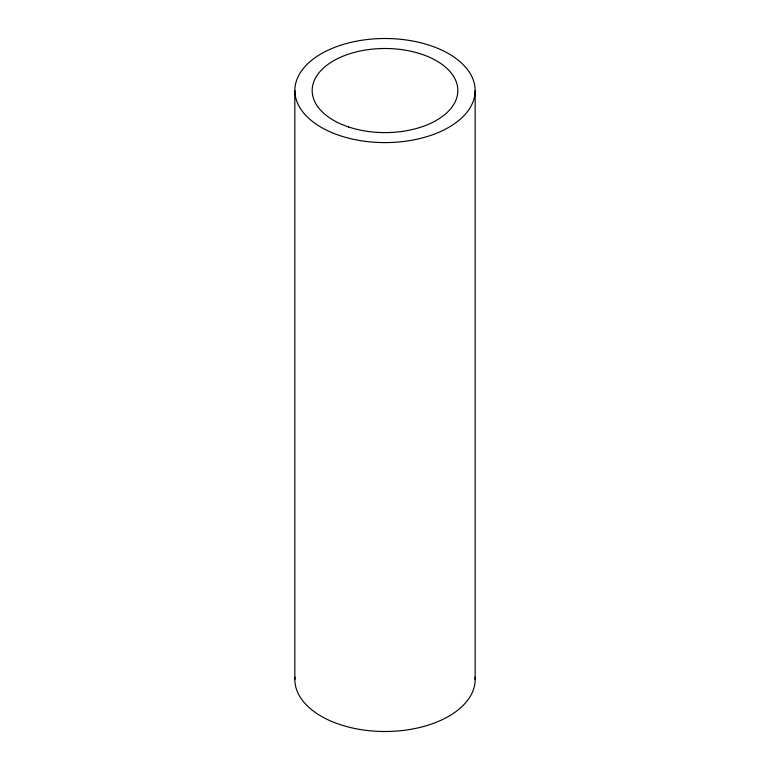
<?xml version="1.0" encoding="UTF-8"?>
<svg xmlns="http://www.w3.org/2000/svg" width="770" height="770" viewBox="0 0 770 770"><rect width="100%" height="100%" fill="white"/><g stroke="black" fill="none" stroke-linecap="round" stroke-linejoin="round"><path stroke-width="1.16" d="M475.157 90.552A90.157 52.052 0 0 1 339.926 135.626A90.157 52.052 0 0 1 339.926 45.478A90.157 52.052 0 0 1 475.157 90.552L475.157 679.448M294.843 90.552L294.843 679.448M475.071 677.196A90.157 52.052 0 0 1 385 731.5A90.157 52.052 0 0 1 294.929 677.196M348.579 126.973A72.842 42.061 0 0 0 457.842 90.552A72.842 42.061 0 0 0 348.579 54.131A72.842 42.061 0 0 0 348.579 126.973"/></g></svg>
